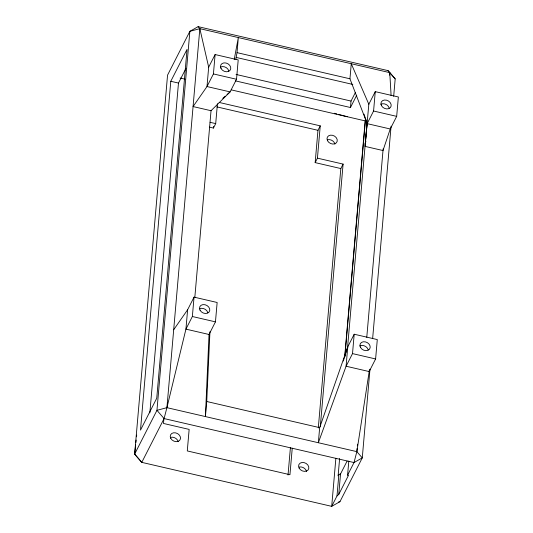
<?xml version="1.0" encoding="UTF-8"?>
<svg xmlns="http://www.w3.org/2000/svg" width="533" height="533" viewBox="0 0 533 533"><rect width="100%" height="100%" fill="white"/><g stroke="black" fill="none" stroke-linecap="round" stroke-linejoin="round"><path stroke-width="0.8" d="M173.685 329.76L187.616 309.753L194.045 297.134L217.144 302.484L215.459 321.865L209.029 334.484L205.418 416.579L206.731 401.502L209.949 331.719M369.982 369.142L362.273 457.88L339.961 501.673L331.706 506.35L141.778 462.364L134.642 454.123L167.555 75.12L189.868 31.327L198.129 26.65L388.051 70.636L395.193 78.877L393.68 96.293M170.787 81.282L140.485 430.144L156.749 398.224L187.043 49.369L170.787 81.282L178.482 83.068L185.877 68.564M149.846 412.868L178.482 83.068M163.917 418.485L163.484 423.455L189.148 429.405L187.283 450.938L289.945 474.71L292.244 448.206M135.622 445.022L134.642 454.123L141.778 462.364L164.091 418.572L166.922 407.658L199.835 28.655L198.129 26.65M187.616 309.753L185.93 329.134L166.922 407.658L156.955 410.33L134.642 454.123M208.676 67.165L206.997 86.546L193.073 106.56L211.035 110.717L230.096 91.896L236.525 79.277L238.204 59.896L215.105 54.546L208.676 67.165L199.835 28.655L189.868 31.327L156.955 410.33L164.091 418.572L354.019 462.557L362.273 457.88L356.844 451.644L166.922 407.658M209.029 334.484L185.93 329.134L192.36 316.515L194.045 297.134M227.051 94.588L230.096 91.896L206.997 86.546L213.427 73.927L215.105 54.546M194.811 297.547L211.035 110.717M209.429 127.14L213.44 128.067L213.58 126.414M213.44 128.067L215.705 123.616L217.431 103.735M235.872 59.19L237.025 52.647L238.331 37.57L234.22 59.516M288.033 475.023L290.405 447.693M315.163 162.612L317.435 158.154L343.099 164.097L340.827 168.555L315.163 162.612L317.968 130.312L320.24 125.855L219.19 102.456M317.435 158.154L320.24 125.855M318.301 427.946L340.827 168.555M354.192 334.224L347.763 346.843L319.66 427.653L318.348 442.73L346.084 366.224L352.513 353.606L354.192 334.224L377.291 339.574L375.612 358.956L369.182 371.568L356.844 451.644L354.019 462.557L347.589 475.176L348.582 475.136L338.755 494.437L336.996 495.957L331.706 506.35L335.877 458.273M365.885 141.065L365.218 144.23L367.15 123.636L349.954 78.797L351.26 63.727L368.829 104.255L365.032 146.382L382.994 150.539L390.249 128.986L396.679 116.367L398.358 96.986L375.259 91.636L368.829 104.255M320.286 426.806L343.099 164.097M235.479 80.889L350.467 107.519L351.027 101.063L355.464 92.356M344.731 356.31L365.178 120.884L365.885 119.499M344.898 356.484L365.551 118.666M347.443 348.915L367.064 122.976M343.299 361.068L347.763 346.843L346.084 366.224L369.182 371.568L369.322 369.955M339.621 458.5L338.109 475.909L338.868 474.423L340.527 473.977L347.083 461.112M336.996 495.957L338.868 474.423M338.755 494.437L340.527 473.977M390.249 128.986L367.15 123.636L373.58 111.017L375.259 91.636M347.589 475.176L348.809 461.098M356.844 451.644L357.137 448.333M357.35 445.841L357.496 444.189M366.771 337.369L383.14 148.887M389.543 75.126L389.756 72.641L388.051 70.636M372.647 338.455L391.082 126.148M347.543 349.248L347.763 346.843M135.882 442.543L136.155 440.058M136.501 436.76L136.688 435.095M350.467 107.519L356.75 95.187M222.787 98.352L225.226 96.2M338.428 502.086L339.961 501.673M199.835 28.655L389.756 72.641L395.193 78.877M237.025 52.647L349.954 78.797M236.106 57.411L352.819 84.441M236.039 74.433L351.027 101.063M213.427 73.927L236.525 79.277M373.58 111.017L396.679 116.367M180.121 78.031L184.984 79.157M231.222 89.864L365.178 120.884M216.924 106.906L317.968 130.312M210.089 122.317L215.705 123.616M192.36 316.515L215.459 321.865M352.513 353.606L375.612 358.956M206.731 401.502L319.66 427.653M334.398 113.263L336.803 113.915M338.402 114.348L347.21 116.727M364.012 114.155L367.15 123.636M389.756 72.641L391.109 95.64M359.808 346.01A5.363 4.204 27 0 1 368.23 349.934M220.395 67.138A5.363 4.204 27 0 1 228.817 71.062M380.802 104.288A5.363 4.204 27 0 1 389.223 108.206M199.402 308.86A5.363 4.204 27 0 1 207.823 312.784M327.622 139.726A5.363 4.204 27 0 1 334.924 144.083M170.873 437.327A5.363 4.204 27 0 1 178.169 441.684M299.2 467.048A5.363 4.204 27 0 1 306.495 471.405M327.502 140.719A5.363 4.204 27 0 0 336.396 142.777A5.363 4.204 27 0 0 332.512 135.289A5.363 4.204 27 0 0 327.502 140.719M360.435 347.309A5.363 4.204 27 0 0 369.329 349.368A5.363 4.204 27 0 0 365.438 341.88A5.363 4.204 27 0 0 360.435 347.309M221.015 68.437A5.363 4.204 27 0 0 229.91 70.496A5.363 4.204 27 0 0 226.025 63.007A5.363 4.204 27 0 0 221.015 68.437M170.753 438.319A5.363 4.204 27 0 0 179.641 440.378A5.363 4.204 27 0 0 175.757 432.889A5.363 4.204 27 0 0 170.753 438.319M299.08 468.041A5.363 4.204 27 0 0 307.967 470.099A5.363 4.204 27 0 0 304.083 462.611A5.363 4.204 27 0 0 299.08 468.041M381.428 105.587A5.363 4.204 27 0 0 390.316 107.646A5.363 4.204 27 0 0 386.432 100.157A5.363 4.204 27 0 0 381.428 105.587M200.028 310.159A5.363 4.204 27 0 0 208.916 312.218A5.363 4.204 27 0 0 205.032 304.729A5.363 4.204 27 0 0 200.028 310.159"/></g></svg>
